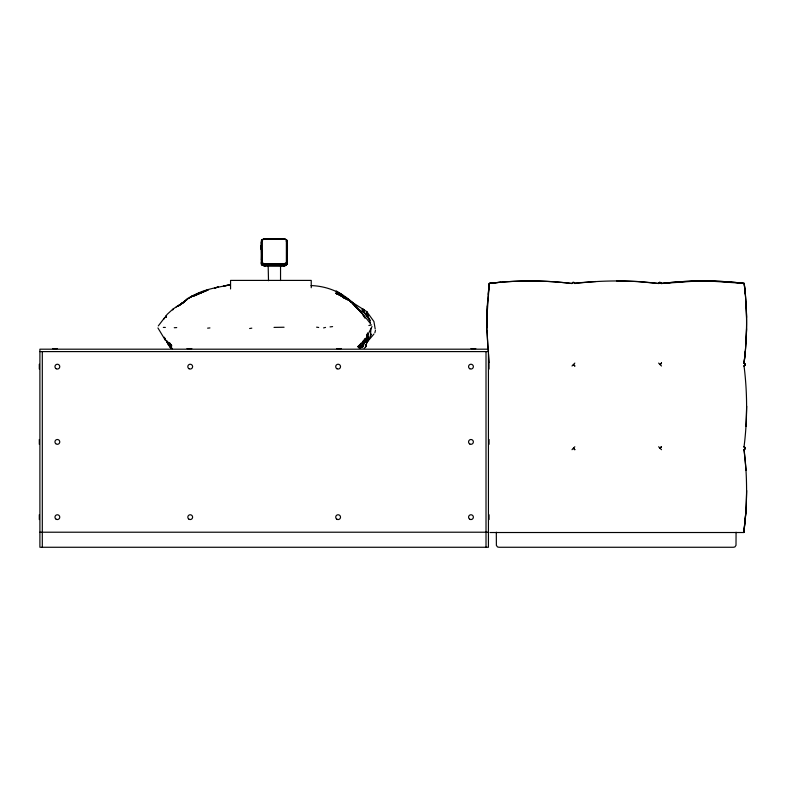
<?xml version="1.0" encoding="UTF-8"?>
<svg xmlns="http://www.w3.org/2000/svg" width="786" height="786" viewBox="0 0 786 786"><rect width="100%" height="100%" fill="white"/><g stroke="black" fill="none" stroke-linecap="round" stroke-linejoin="round"><path stroke-width="1.18" d="M261.05 249.113L261.05 245.792M261.286 249.005L261.207 246.824M261.276 249.142L261.286 245.743M272.654 265.363L272.555 264.499M275.385 264.518L272.703 264.774M287.273 250.439L287.273 245.35M287.43 250.4L287.43 245.379M489.973 532.515L743.861 532.515L743.851 531.925C747.398 504.651 747.496 476.984 744.047 449.7L745.226 448.541L744.047 446.772C747.447 419.979 747.427 392.804 744.047 366.011L745.226 364.851L744.047 363.083C747.388 336.654 747.466 309.822 744.195 283.382C716.744 280.111 688.958 280.15 661.517 283.51L659.759 282.312L658.589 283.51C630.804 280.13 602.656 280.101 574.871 283.51L573.112 282.312L571.953 283.51C544.521 280.16 516.736 280.091 489.295 283.402L487.261 305.882L486.907 328.754M367.524 333.097C366.974 338.707 364.517 344.956 359.801 348.355L362.798 345.84L365.244 341.497L360.273 348.119L361.599 346.872L361.029 347.422M367.661 334.266L367.268 340.947L365.618 346.832L368.555 336.212L366.797 342.038L368.103 338.52L367.347 339.837M283.166 265.688L284.198 265.619L265.314 265.688L283.166 265.825L283.166 264.43L286.016 263.841L287.204 262.416M367.475 336.585L367.534 333.932L367.052 339.405M486.937 318.124L486.937 327.683M487.006 315.687L489.295 283.402C516.736 280.121 544.521 280.199 571.953 283.51L573.112 282.331L572.149 283.098M166.092 317.387L166.141 315.795L165.925 317.406M746.032 426.356L746.68 406.146M486.888 317.446L487.31 305.882M745.973 511.146L743.831 532.515L745.983 511.146L746.69 490.562M273.115 265.491L272.555 265.236M746.101 340.574L746.562 328.754M164.893 338.953L165.728 340.367L164.392 337.204M365.313 339.405L364.301 340.348L366.659 337.842L366.865 335.455M367.524 334.807L367.593 333.451L367.426 335.868M370.963 328.41L370.403 336.496L370.756 335.298L370.815 334.089L370.403 336.496L367.396 341.743L367.995 339.847M367.622 333.333L367.504 335.042L367.612 333.569M285.171 264.165L285.082 265.619L263.448 265.619L263.31 264.165L261.276 262.416M745.226 364.252L744.047 363.083C747.358 336.644 747.437 309.841 744.175 283.392C716.734 280.121 688.949 280.199 661.517 283.51L661.311 283.078M488.165 294.278L489.275 283.382L500.594 282.262M745.226 364.851L744.047 366.011L745.157 364.851L744.047 363.083L745.275 351.43M367.671 333.46L366.237 338.825M370.628 334.698L370.737 333.706M374.873 332.733L375.462 330.415M286.694 264.135L285.74 265.295L286.016 263.841M286.497 241.538L286.664 239.946L286.016 239.524M286.33 264.577L286.664 263.418M286.664 239.946L286.821 242.55M261.659 259.272L261.355 259.655M268.507 280.72L268.144 265.128M287.145 250.724L287.067 264.184L286.33 264.911M286.821 263.988L287.204 263.674L286.88 264.45M284.188 265.697L284.198 264.361M263.31 264.165L265.314 264.43L265.334 265.865L262.465 265.098L262.465 263.841M362.66 342.608L363.044 340.996M286.821 263.664L286.694 264.469L286.821 240.624A3.675 1.837 0 0 0 283.147 238.797L265.334 238.797A3.675 1.837 0 0 0 261.659 240.624L261.659 262.072A3.675 1.837 0 0 0 265.334 263.909L283.147 263.909A3.675 1.837 0 0 0 286.821 262.072M286.792 264.469L286.919 250.872M372.014 326.534L367.003 336.349L367.789 334.266M362.798 345.84L363.682 343.266M366.659 337.842L367.681 335.18M286.615 241.381L286.694 242.078M364.675 338.668L362.366 344.199L358.632 347.805L360.076 346.243M746.081 470.46L744.047 449.7L745.226 448.541M744.941 449.071L744.047 449.7L745.157 447.941L744.047 446.772L745.226 447.941M696.838 281.024L661.517 283.51L659.759 282.331L658.589 283.51L637.426 281.506L616.479 280.867M360.803 343.374L359.978 345.162L357.65 346.842L364.93 339.758M287.145 242.373L287.067 241.695M286.615 264.833L285.937 265.295M658.786 283.098L659.759 282.4M287.145 263.841L287.067 240.437M366.797 342.038L368.418 338.795L366.865 341.596M163.881 319.057L167.113 314.41L172.959 309.036L182.657 302.905L176.202 306.923M366.856 341.841L367.327 340.986L366.492 342.46M368.762 338.314L366.974 341.478M368.103 339.503L367.121 341.262L368.113 339.69M172.684 309.979L173.225 309.075M362.464 344.297L364.34 341.173L362.729 343.207M366.207 338.059L367.239 336.418M373.969 334.001L367.396 341.743M264.332 265.815L264.283 264.361M658.629 363.083L660.053 364.547L661.478 363.083L660.053 364.547L661.478 366.011M658.629 446.772L660.053 448.236L661.478 446.772L660.053 448.236L661.478 449.7M158.3 325.915L164.579 317.721M286.959 241.941L286.664 241.204M190.458 297.53C201.511 289.602 216.297 287.617 229.551 284.974L223.489 285.986L229.551 284.974M571.992 366.011L574.831 363.083M571.992 449.7L574.831 446.772M186.734 299.879C192.295 294.249 201.059 293.198 208.064 289.887L193.72 296.145M285.171 239.199L265.314 238.934L261.817 239.946L261.276 240.948L261.276 263.674L262.151 264.911L261.817 263.418M286.409 264.921L287.067 264.184M660.053 364.547L661.478 363.083M660.053 448.236L661.478 446.772M183.904 302.011L188.07 298.238L178.226 306.304M364.115 348.473L365.618 347.029L366.07 345.594L365.588 346.96L365.461 345.064M183.236 302.659L184.337 301.647L181.988 303.691M275.277 265.363L274.982 264.538L272.654 264.685M189.318 297.933L191.912 296.086L189.092 297.992M179.336 305.332L185.594 300.783L179.945 304.821L183.924 302.06L180.976 303.927M285.809 265.314L286.664 264.676M197.817 294.141L201.766 292.372M193.808 295.988L204.635 291.233L203.22 291.773M744.047 366.011L744.941 365.382M284.984 265.58L286.016 265.098M285.082 265.619L285.976 265.246M201.324 292.431L208.064 289.887M203.692 291.567L198.033 293.63L204.635 291.233M261.866 264.833L262.74 265.295L261.787 264.135M368.87 325.542L370.54 324.991M371.061 325.04L371.601 324.903M323.577 327.9L325.532 327.418M285.171 265.422L284.1 265.766L285.122 265.609M249.614 328.519L251.815 328.155M330.041 326.907L332.586 326.612M207.612 328.155L209.941 327.929M596.014 281.506L574.664 283.078M174.256 327.723L176.722 327.595M261.276 242.206L261.787 264.469M274.019 327.389L284.07 327.231M287.126 243.719L287.43 245.468M265.314 264.43L283.166 264.43M52.544 348.581L57.358 348.581M186.999 348.581L191.813 348.581M336.506 348.581L341.33 348.581M470.971 348.581L475.785 348.581M39.899 351.597L488.43 351.597M39.899 532.21L488.43 532.21M163.331 327.408L165.365 327.428M708.559 281.005L744.175 283.392L745.344 294.278M264.293 265.697L265.334 265.825M316.591 327.163L318.694 327.477M311.06 285.573C332.046 286.32 350.271 296.43 362.022 313.683M273.361 264.97L273.135 264.43M263.33 265.56L264.391 265.766M744.047 363.083L745.01 363.712M263.497 265.58L262.603 265.314M744.047 446.772L745.01 447.401M660.358 282.4L661.517 283.51M350.772 301.235L348.247 299.152L335.553 293.149L340.043 295.3L336.408 293.502L337.833 294.19M340.102 295.123L341.114 295.575M342.264 295.791L336.339 292.726L346.744 298.533M339.876 295.222L342.323 296.568M342.313 296.479L339.758 295.064L342.116 296.45L341.537 296.037M336.202 290.908L340.151 293.384M364.36 310.097L362.7 309.036L366.757 311.6L373.91 321.494L375.207 329.01M261.817 264.676L262.74 265.295M342.48 294.996L341.134 294.043L343.433 295.713M344.858 296.784L350.497 301.392M363.672 309.655L349.426 300.517L351.421 302.148M348.601 299.525L350.065 300.704M351.371 302.571L354.938 305.666L353.219 304.172M168.813 342.883L171.377 345.388L165.031 339.739L157.927 327.929M171.407 348.218L166.563 341.812M351.303 301.971L349.377 300.154L350.379 301.765M352.04 302.6L351.195 301.706L359.163 310.116L355.066 306.334L360.263 310.48L362.012 313.378M170.857 347.736L169.933 346.842L170.975 347.903M358.023 308.986L359.163 310.116M170.297 344.415L171.81 345.948L169.678 342.853M356.363 307.65L357.679 308.986L357.041 308.22M352.659 303.357L356.205 307.277M170.994 348.011L168.528 345.25L167.457 342.686M359.389 310.116L354.319 304.703L358.691 309.429M370.412 323.577L359.939 310.313L360.204 311.826M171.486 347.874L168.558 344.514L166.632 340.79M286.33 241.302L287.008 242.501M261.414 264.184L262.072 264.921M357.876 308.367L359.369 310.205M360.352 311.492L361.609 313.064M366.109 315.215L368.87 318.851L366.944 315.992M365.185 313.958L361.963 309.723L367.475 316.709M360.194 311.217L361.688 313.221M360.391 311.325L361.57 312.916M363.407 315.608L365.048 318.242M362.719 314.626L363.81 316.542M171.053 346.714L172.173 348.748M368.054 315.402L367.033 313.3L370.55 323.115M167.054 341.163L167.831 343.276L167.673 341.684M367.376 313.997L366.757 311.6L366.885 313.791M286.694 241.744L286.919 242.53M261.473 263.958L261.689 264.469M261.276 263.674L261.522 264.41M166.514 341.34L166.652 342.116M164.903 338.766L165.031 339.739M488.027 348.866L487.015 330.032M488.489 353.602L489.413 363.083M488.145 351.43L486.868 328.754M746.16 305.882L746.582 317.446M736.079 532.21L736.001 545.376L734.871 546.958L733.367 547.262L499.012 547.262L497.509 546.958L496.379 545.376L496.31 532.21M489.03 364.242L489.03 369.056M489.03 439.492L489.03 444.306M489.03 514.751L489.03 519.566M486.013 351.597L486.013 547.262M311.236 287.745L311.236 280.405L230.563 280.405L230.563 288.973M287.126 243.562L287.126 245.566M280.543 264.754L280.543 280.563M261.817 239.946L261.817 241.204M261.561 254.752L261.473 259.321M42.306 351.597L42.306 547.262M39.3 364.242L39.3 369.056M39.3 439.492L39.3 444.306M39.3 514.751L39.3 519.566M363.535 345.948L361.963 347.736L363.535 345.948M218.174 287.087L214.676 287.922L218.184 287.116M283.147 239.013L265.334 239.013A3.232 1.611 0 0 0 262.102 240.624L262.102 262.072A3.232 1.611 0 0 0 265.334 263.693L283.147 263.693A3.232 1.611 0 0 0 286.379 262.072L286.379 240.624A3.232 1.611 0 0 0 283.147 239.013M488.43 349.19L39.899 349.19L39.899 547.262L488.43 547.262L488.43 349.19M574.831 366.011L573.416 364.547L574.831 366.011M574.831 449.7L573.416 448.236L574.831 449.7M574.252 282.547L573.721 282.331L574.871 283.51L574.252 282.547M344.003 297.914L342.372 297.069L347.874 299.967L344.003 297.914M350.782 301.608L349.564 300.822L352.609 302.846L350.782 301.608M363.947 312.081L362.385 310.293L364.881 313.201L363.947 312.081M369.587 319.548L369.135 318.428L369.98 320.6L369.587 319.548M56.16 519.241A2.407 2.407 0 0 0 59.765 517.159A2.407 2.407 0 0 0 56.16 515.076A2.407 2.407 0 0 0 56.16 519.241M189.013 519.241A2.407 2.407 0 0 0 192.619 517.159A2.407 2.407 0 0 0 189.013 515.076A2.407 2.407 0 0 0 189.013 519.241M336.909 519.241A2.407 2.407 0 0 0 340.525 517.159A2.407 2.407 0 0 0 336.909 515.076A2.407 2.407 0 0 0 336.909 519.241M469.763 519.241A2.407 2.407 0 0 0 473.378 517.159A2.407 2.407 0 0 0 469.763 515.076A2.407 2.407 0 0 0 469.763 519.241M55.659 443.609A2.407 2.407 0 0 0 59.687 442.528A2.407 2.407 0 0 0 56.739 439.57A2.407 2.407 0 0 0 55.659 443.609M469.763 443.992A2.407 2.407 0 0 0 473.378 441.899A2.407 2.407 0 0 0 469.763 439.816A2.407 2.407 0 0 0 469.763 443.992M56.16 368.732A2.407 2.407 0 0 0 59.765 366.649A2.407 2.407 0 0 0 56.16 364.557A2.407 2.407 0 0 0 56.16 368.732M189.013 368.732A2.407 2.407 0 0 0 192.619 366.649A2.407 2.407 0 0 0 189.013 364.557A2.407 2.407 0 0 0 189.013 368.732M336.909 368.732A2.407 2.407 0 0 0 340.525 366.649A2.407 2.407 0 0 0 336.909 364.557A2.407 2.407 0 0 0 336.909 368.732M469.763 368.732A2.407 2.407 0 0 0 473.378 366.649A2.407 2.407 0 0 0 469.763 364.557A2.407 2.407 0 0 0 469.763 368.732"/></g></svg>
